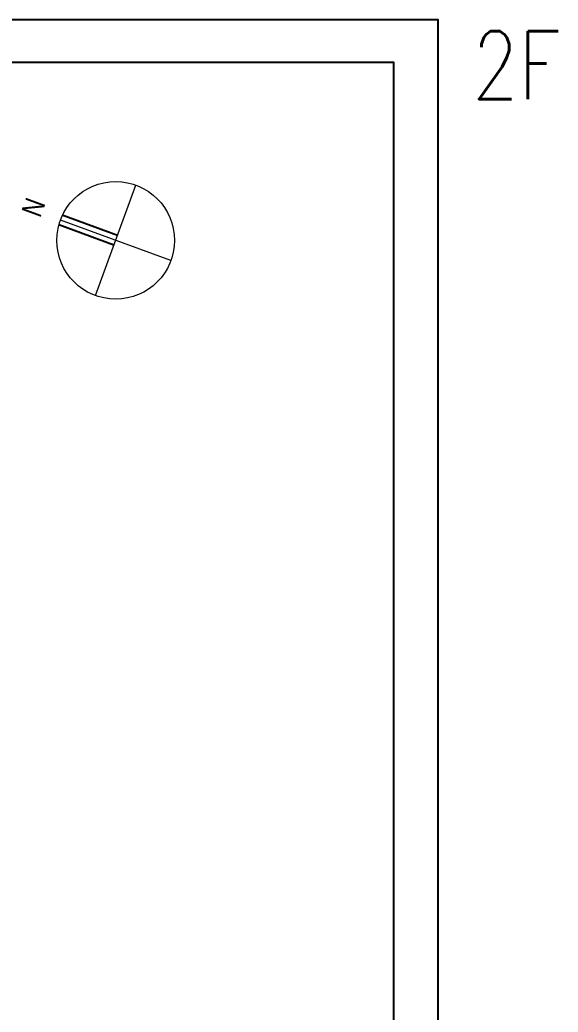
# Model space of a CAD drawing. Header units: millimetres. Extents: x 0 to 181737, y 0 to 59400.
# Drawn here: x 165875 to 181737, y 30149 to 59400 of the extents above; entities that cross this region are included whole.
import ezdxf
from ezdxf.enums import TextEntityAlignment as Align

# ---------------------------------------------------------------- set-up
doc = ezdxf.new("R2010")
doc.units = ezdxf.units.MM
doc.header["$LTSCALE"] = 0.2
doc.layers.get('Defpoints').update_dxf_attribs({"color": 5})
doc.layers.add('A_方位', color=8, linetype='Continuous')
doc.styles.get("Standard").update_dxf_attribs({"font": 'simplex.shx', "width": 0.8, "bigfont": 'extfont2.shx'})
doc.styles.add('STYLE1', font='arial.ttf')

msp = doc.modelspace()

# ---------------------------------------------------------------- linework, layer by layer
at = {"layer": 'A_方位', "lineweight": 13}
for p, q in [((168102.92, 51273.72), (169297.04, 54526.24)), ((170326.27, 52302.95), (167073.75, 53497.07))]:
    msp.add_line(p, q, dxfattribs=at)
at = {"layer": 'A_方位', "lineweight": 25}
for p, q in [((168751.68, 53040.82), (167125.45, 53637.88)), ((168648.28, 52759.2), (167022.05, 53356.26))]:
    msp.add_line(p, q, dxfattribs=at)
at = {"layer": 'A_方位', "lineweight": 13}
msp.add_circle((168699.37, 52899.34), 1733.05, dxfattribs=at)
at = {"layer": 'Defpoints'}
for points in [[(94100, 0), (178200, 0), (178200, 59400), (94100, 59400)], [(95415, 58150), (176885, 58150), (176885, 3138.54), (95415, 3138.54)]]:
    msp.add_lwpolyline(points, close=True, dxfattribs=at)

# ---------------------------------------------------------------- texts
at = {"layer": 'A_方位', "style": 'STYLE1', "width": 0.8}
msp.add_text('N', height=600, rotation=69.826055, dxfattribs=at).set_placement((165909.04, 53750.31), align=Align.TOP_LEFT)
at = {"layer": 'Defpoints', "width": 0.8}
msp.add_text('2F', height=2000, dxfattribs=at).set_placement((179200, 57066.67))

doc.saveas('drawing.dxf')
